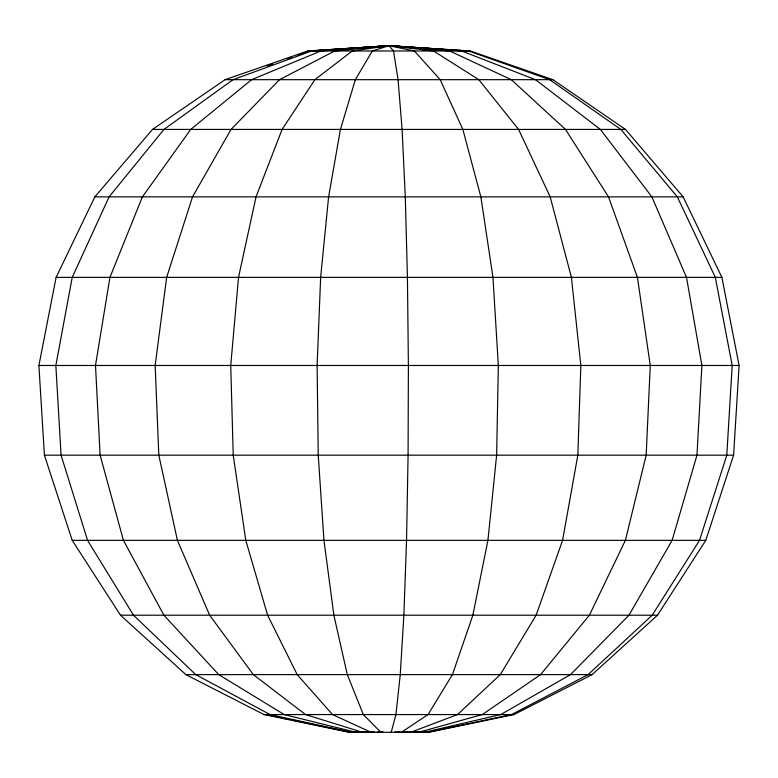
<?xml version="1.0" encoding="UTF-8"?>
<svg xmlns="http://www.w3.org/2000/svg" width="778" height="778" viewBox="0 0 778 778"><rect width="100%" height="100%" fill="white"/><g stroke="black" fill="none" stroke-linecap="round" stroke-linejoin="round"><path stroke-width="1.17" d="M733.605 455.179L739.1 365.475L721.887 277.367L683.142 196.863L625.502 129.43L552.905 79.677L470.282 50.988L389 45.698L307.718 50.988L225.095 79.677L152.498 129.43L94.858 196.863L56.113 277.367L38.9 365.475L44.395 455.179L72.218 540.35L120.483 615.204L185.893 674.623L263.985 714.564L349.448 732.302L428.552 732.302L514.015 714.564L592.107 674.623L657.517 615.204L705.782 540.35L733.605 455.179L44.395 455.179M391.188 732.302L395.924 714.564L400.252 674.623L403.87 615.204L406.544 540.35L408.08 455.179L408.392 365.475L407.439 277.367L405.289 196.863L402.1 129.43L398.073 79.677L393.503 50.988L389 45.698L309.323 50.988M267.117 65.936L272.815 63.913M287.646 58.661L291.069 57.446M297.916 55.024L308.176 51.387M419.284 731.748L427.764 732.302L511.545 714.564L588.1 674.623L652.217 615.204L699.529 540.35L726.798 455.179L732.186 365.475L715.313 277.367L677.337 196.863L620.834 129.43L549.667 79.677L468.677 50.988L389 45.698L372.312 50.988L355.342 79.677L340.433 129.43L328.608 196.863L320.653 277.367L317.113 365.475L318.241 455.179L323.959 540.35L333.869 615.204L347.299 674.623L363.336 714.564L380.88 732.302L382.912 731.66M417.698 731.602L415.413 732.302L409.413 731.719M424.506 731.728L422.153 732.302L413.867 731.66M428.989 731.797L426.636 732.302L418.399 731.748M386.695 46.174L389 45.698L431.304 48.586M376.649 732.302L380.014 731.602M416.094 731.709L424.341 732.302L500.721 714.564L570.517 674.623L628.974 615.204L672.114 540.35L696.981 455.179L701.892 365.475L686.507 277.367L651.876 196.863L600.373 129.43L535.488 79.677L461.646 50.988L389 45.698L352.259 50.988L314.905 79.677L282.093 129.43L256.03 196.863L238.515 277.367L230.735 365.475L233.225 455.179L245.799 540.35L267.622 615.204L297.186 674.623L332.488 714.564L371.125 732.302L374.695 731.797M376.96 47.127L380.578 46.69M384.186 46.262L389 45.698L406.933 47.088M367.333 732.302L372.147 731.738M411.426 731.69L418.515 732.302L482.292 714.564L540.574 674.623L589.384 615.204L625.405 540.35L646.168 455.179L650.262 365.475L637.425 277.367L608.513 196.863L565.499 129.43L511.311 79.677L449.665 50.988L389 45.698L334.705 50.988L279.516 79.677L231.027 129.43L192.526 196.863L166.648 277.367L155.153 365.475L158.819 455.179L177.403 540.35L209.642 615.204L253.336 674.623L305.501 714.564L362.587 732.302L368.587 731.719M364.026 47.876L368.782 47.458M373.537 47.04L379.489 46.524M381.862 46.32L389 45.698L395.029 46.281M366.574 731.69L359.485 732.302L357.17 731.66M405.853 731.738L410.667 732.302L457.503 714.564L500.293 674.623L536.139 615.204L562.582 540.35L577.83 455.179L580.835 365.475L571.412 277.367L550.182 196.863L518.595 129.43L478.81 79.677L433.541 50.988L389 45.698L320.857 50.988L251.595 79.677L190.727 129.43L142.403 196.863L109.931 277.367L95.5 365.475L100.109 455.179L123.43 540.35L163.895 615.204L218.725 674.623L284.194 714.564L355.847 732.302L364.133 731.66M316.354 50.988L319.982 50.716M327.246 50.191L332.089 49.841M338.148 49.393L344.197 48.956M349.04 48.606L356.305 48.071M359.942 47.808L389 45.698L393.746 46.379M361.906 731.709L353.659 732.302L351.306 731.758M397.986 731.602L401.351 732.302L428.046 714.564L452.436 674.623L472.859 615.204L487.932 540.35L496.627 455.179L498.338 365.475L492.96 277.367L480.862 196.863L462.861 129.43L440.192 79.677L414.382 50.988L389 45.698L311.647 50.988L233.03 79.677L163.944 129.43L109.095 196.863L72.228 277.367L55.851 365.475L61.073 455.179L87.554 540.35L133.485 615.204L195.725 674.623L270.044 714.564L351.364 732.302L359.601 731.748M358.716 731.748L350.236 732.302L292.411 720.058M349.448 732.302L359.037 731.68M307.718 50.988L470.282 50.988M225.095 79.677L552.905 79.677M152.498 129.43L625.502 129.43M94.858 196.863L683.142 196.863M56.113 277.367L721.887 277.367M38.9 365.475L739.1 365.475M72.218 540.35L705.782 540.35M120.483 615.204L657.517 615.204M185.893 674.623L592.107 674.623M263.985 714.564L514.015 714.564M418.963 731.68L428.552 732.302M433.716 48.751L443.392 49.413M445.804 49.578L454.264 50.162M457.892 50.405L466.353 50.988M409.325 47.273L416.493 47.828M422.473 48.294L427.258 48.664M433.229 49.131L436.818 49.403M397.441 46.515L403.481 47.108M403.305 731.797L406.875 732.302M269.995 715.313L279.438 717.316M281.792 717.812L286.518 718.814M389 45.698L391.227 46.398M395.088 731.66L397.12 732.302"/></g></svg>
